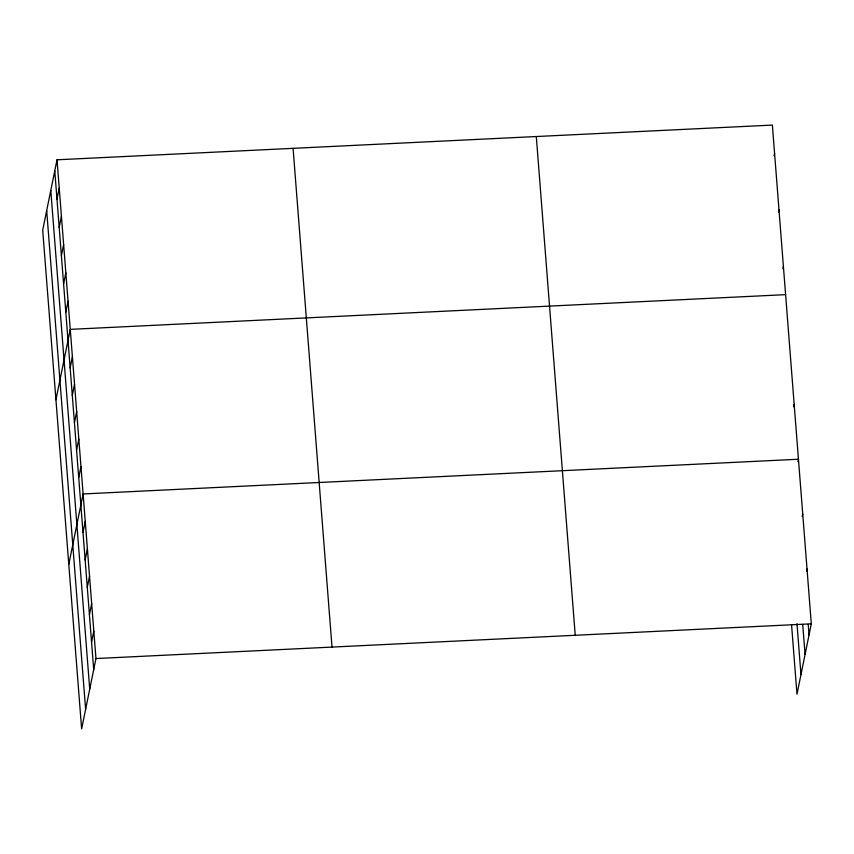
<?xml version="1.0" encoding="UTF-8"?>
<svg xmlns="http://www.w3.org/2000/svg" width="854" height="854" viewBox="0 0 854 854"><rect width="100%" height="100%" fill="white"/><g stroke="black" fill="none" stroke-linecap="round" stroke-linejoin="round"><path stroke-width="1.28" d="M57.015 159.794L42.7 230.174L81.632 728.921L95.958 658.541L57.015 159.794L772.368 125.079L811.3 623.826L796.985 694.206L791.573 624.968M56.972 199.11L59.225 188.061M59.182 227.377L61.435 216.318M61.392 255.645L63.634 244.586M63.591 283.902L65.843 272.842M65.801 312.169L68.053 301.11M55.937 399.747L70.252 329.366L785.605 294.651M70.145 367.861L72.398 356.801M72.291 395.285L74.544 384.236M74.437 422.719L76.679 411.66M76.572 450.154L78.824 439.095M78.717 477.578L80.959 466.53M68.79 564.334L83.105 493.954L798.447 459.238L797.956 461.694M82.998 532.448L85.251 521.388M85.144 559.872L87.386 548.823M87.279 587.306L89.531 576.247M89.424 614.741L91.666 603.682M91.559 642.165L93.812 631.117M774.066 155.791L774.567 153.336M778.485 212.326L778.987 209.86M782.894 268.85L783.396 266.384M793.665 406.835L794.167 404.38M802.237 516.553L802.739 514.097M806.518 571.422L807.019 568.967M95.958 658.541L811.3 623.826M808.236 624.434L809.048 634.885M802.717 624.413L805.066 654.463M796.985 623.687L800.967 674.628M536.301 136.533L575.233 635.28M293.082 148.34L332.014 647.086M54.773 170.853L93.705 669.6M50.792 190.431L89.723 689.178M46.682 210.596L85.613 709.343"/></g></svg>
